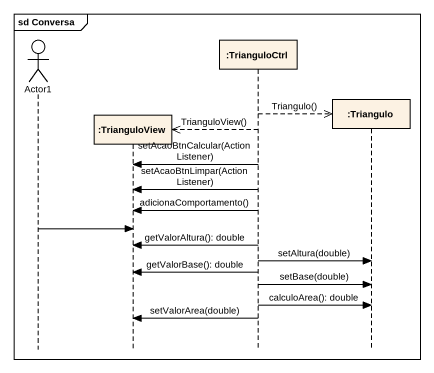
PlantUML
@startuml
mainframe sd Conversa
hide footbox
actor Actor1
participant ":TrianguloView" as TrianguloView
participant ":TrianguloCtrl" as TrianguloCtrl
participant ":Triangulo" as Triangulo

TrianguloCtrl -->> Triangulo ** : Triangulo()
TrianguloCtrl -->> TrianguloView ** : TrianguloView()
TrianguloCtrl -> TrianguloView : setAcaoBtnCalcular(ActionListener)
TrianguloCtrl -> TrianguloView : setAcaoBtnLimpar(ActionListener)
TrianguloCtrl -> TrianguloView : adicionaComportamento()
Actor1 -> TrianguloView
TrianguloCtrl -> TrianguloView : getValorAltura(): double
TrianguloCtrl -> Triangulo : setAltura(double)
TrianguloCtrl -> TrianguloView : getValorBase(): double
TrianguloCtrl -> Triangulo : setBase(double)
TrianguloCtrl -> Triangulo : calculoArea(): double
TrianguloCtrl -> TrianguloView : setValorArea(double)
@enduml
